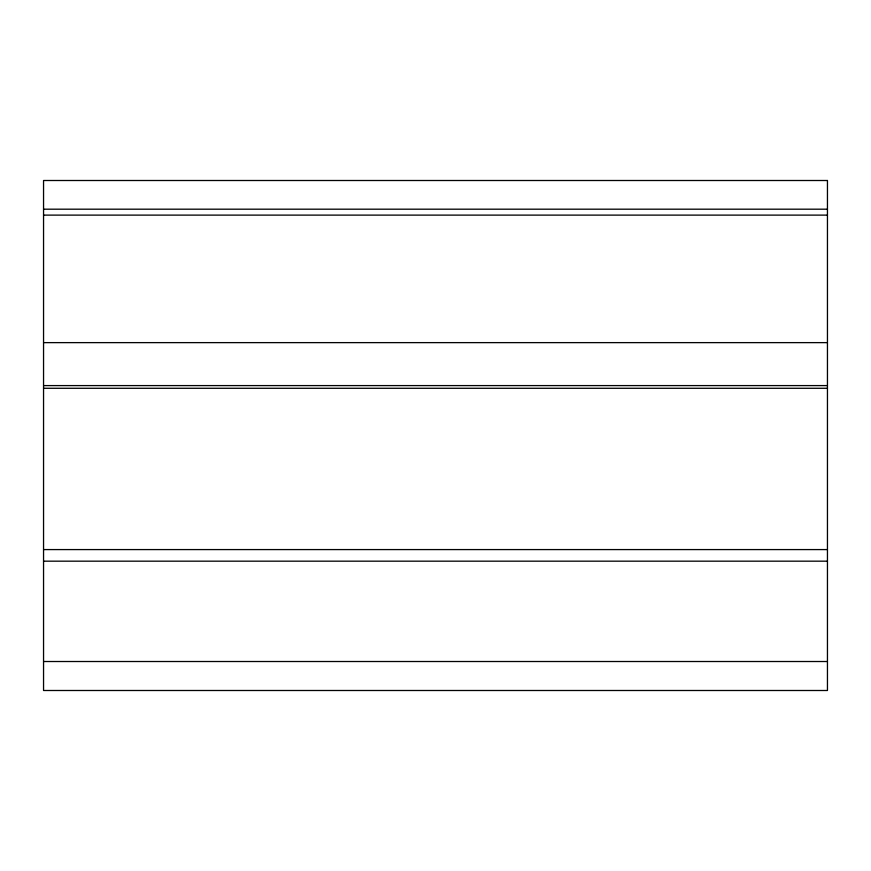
<?xml version="1.0" encoding="UTF-8"?>
<svg xmlns="http://www.w3.org/2000/svg" width="871" height="871" viewBox="0 0 871 871"><rect width="100%" height="100%" fill="white"/><g stroke="black" fill="none" stroke-linecap="round" stroke-linejoin="round"><path stroke-width="1.31" d="M43.55 209.192L827.45 209.192M43.55 215.115L827.45 215.115M43.55 342.63L827.45 342.63M43.55 385.592L827.45 385.592M43.55 388.281L827.45 388.281M43.55 549.579L827.45 549.579M43.55 561.174L827.45 561.174M43.55 661.514L827.45 661.514M827.45 180.504L43.55 180.504L43.55 690.496L827.45 690.496L827.45 180.504"/></g></svg>
